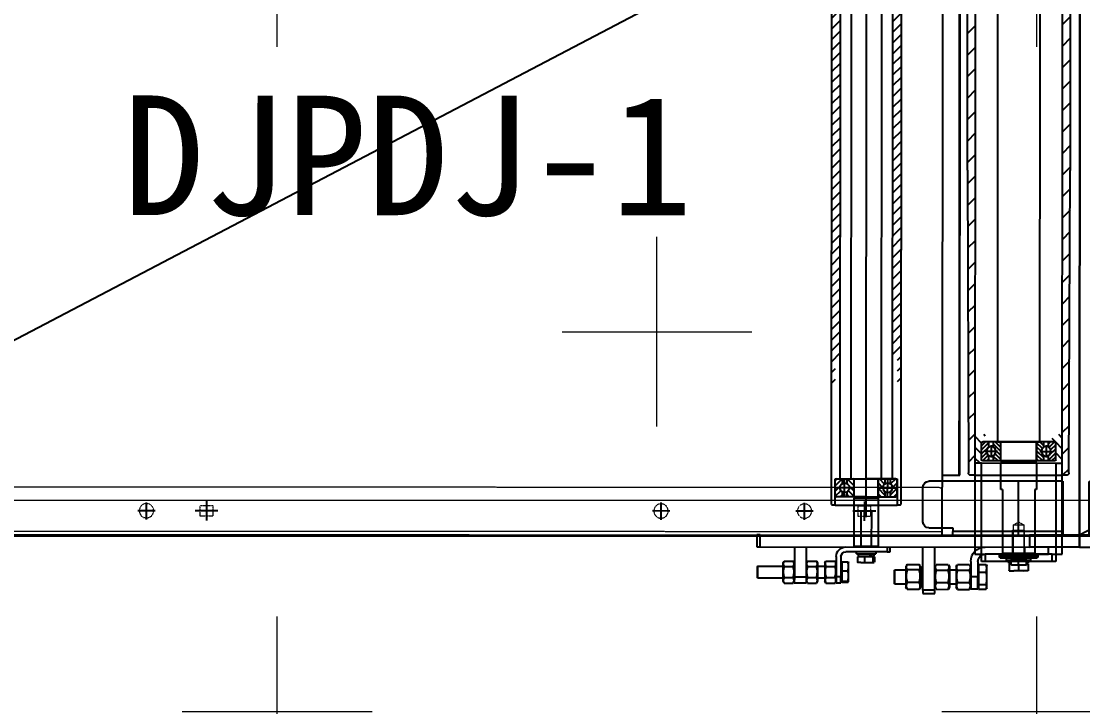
# Model space of a CAD drawing. Header units: millimetres. Extents: x 845401 to 948039, y 511594 to 550263.
# Drawn here: x 902134 to 903021, y 535869 to 536442 of the extents above; entities that cross this region are included whole.
import ezdxf

# ---------------------------------------------------------------- set-up
doc = ezdxf.new("R2010")
doc.units = ezdxf.units.MM
doc.linetypes.add('CENTER', pattern=[0])
doc.linetypes.add('DASHED', pattern=[0.75, 0.5, -0.25])
for name, color, linetype in [('00', 7, 'Continuous'), ('1', 30, 'Continuous'), ('1轮廓实线层', 7, 'Continuous'), ('3', 3, 'CENTER'), ('3中心线层', 1, 'CENTER'), ('4文字层', 3, 'Continuous'), ('4虚线层', 6, 'DASHED'), ('5剖面线层', 2, 'Continuous')]:
    doc.layers.add(name, color=color, linetype=linetype)
doc.layers.add('A-剖-0.10mm.......SECT-L01', color=255, linetype='Continuous', lineweight=18)
doc.layers.add('物流设备', color=7, linetype='Continuous', lineweight=5)
doc.styles.add('PC_TEXTSTYLE', font='isocp.shx', dxfattribs={"width": 0.8, "bigfont": 'hzfs.shx'})

# ---------------------------------------------------------------- blocks, each defined once
blk = doc.blocks.new('*U100537')
at = {"color": 1}
blk.add_lwpolyline([(0, -630), (7920.6, -630), (7920.6, 630), (0, 630)], close=True, dxfattribs=at)
at = {"color": 4}
blk.add_lwpolyline([(0, -600), (7920.6, -600), (7920.6, 600), (0, 600)], close=True, dxfattribs=at)
at = {"color": 2}
blk.add_lwpolyline([(0, -630), (7920.6, -630), (7920.6, -830), (0, -830)], close=True, dxfattribs=at)
for tag, p in [('设备编号', (485.24, 55.29)), ('设备高度', (489.75, -155.56))]:
    blk.add_attdef(tag, p, '', height=100)
at = {"flags": 1}
blk.add_attdef('设备类型', (14421.9, -37.08), '', height=100, dxfattribs=at)
blk = doc.blocks.new('6304')
at = {"layer": '5剖面线层'}
h = blk.add_hatch(dxfattribs=at)
h.set_pattern_fill('ANSI31', color=256, style=0)
h.set_pattern_definition([(45, (1622.4174, 1392.4765), (-2.24506, 2.24506), [])])
edge = h.paths.add_edge_path()
edge.add_line((1637.42, 1412.48), (1635.42, 1412.48))
edge.add_line((1635.42, 1412.48), (1633.38, 1412.48))
edge.add_arc((1629.92, 1410.48), 4, 30, 150)
edge.add_line((1626.45, 1412.48), (1622.42, 1412.48))
edge.add_line((1622.42, 1412.48), (1622.42, 1417.38))
edge.add_arc((1623.52, 1417.38), 1.1, 90, 180, ccw=False)
edge.add_line((1623.52, 1418.48), (1636.32, 1418.48))
edge.add_arc((1636.32, 1417.38), 1.1, 360, 90, ccw=False)
edge.add_line((1637.42, 1417.38), (1637.42, 1412.48))
h = blk.add_hatch(dxfattribs=at)
h.set_pattern_fill('ANSI31', color=256, angle=90, style=0)
h.set_pattern_definition([(135, (1622.4174, 1392.4765), (-2.24506, -2.24506), [])])
edge = h.paths.add_edge_path()
edge.add_line((1622.42, 1408.48), (1626.45, 1408.48))
edge.add_arc((1629.92, 1410.48), 4, 210, 330)
edge.add_line((1633.38, 1408.48), (1637.42, 1408.48))
edge.add_line((1637.42, 1408.48), (1637.42, 1403.58))
edge.add_arc((1636.32, 1403.58), 1.1, 270, 360, ccw=False)
edge.add_line((1636.32, 1402.48), (1623.52, 1402.48))
edge.add_arc((1623.52, 1403.58), 1.1, 180, 270, ccw=False)
edge.add_line((1622.42, 1403.58), (1622.42, 1408.48))
at = {"layer": '5剖面线层', "extrusion": (0, 1.22461e-16, -1)}
h = blk.add_hatch(dxfattribs=at)
h.set_pattern_fill('ANSI31', color=256, angle=180, style=0)
h.set_pattern_definition([(225, (-1622.4174, 1392.4765), (2.24506, -2.24506), [])])
edge = h.paths.add_edge_path()
edge.add_line((-1622.42, 1376.48), (-1626.45, 1376.48))
edge.add_arc((-1629.92, 1374.48), 4, 30, 150)
edge.add_line((-1633.38, 1376.48), (-1637.42, 1376.48))
edge.add_line((-1637.42, 1376.48), (-1637.42, 1381.38))
edge.add_arc((-1636.32, 1381.38), 1.1, 90, 180, ccw=False)
edge.add_line((-1636.32, 1382.48), (-1623.52, 1382.48))
edge.add_arc((-1623.52, 1381.38), 1.1, 360, 90, ccw=False)
edge.add_line((-1622.42, 1381.38), (-1622.42, 1376.48))
h = blk.add_hatch(dxfattribs=at)
h.set_pattern_fill('ANSI31', color=256, angle=270, style=0)
h.set_pattern_definition([(315, (-1622.4174, 1392.4765), (2.24506, 2.24506), [])])
edge = h.paths.add_edge_path()
edge.add_line((-1626.45, 1372.48), (-1622.42, 1372.48))
edge.add_line((-1622.42, 1372.48), (-1622.42, 1367.58))
edge.add_arc((-1623.52, 1367.58), 1.1, 270, 360, ccw=False)
edge.add_line((-1623.52, 1366.48), (-1636.32, 1366.48))
edge.add_arc((-1636.32, 1367.58), 1.1, 180, 270, ccw=False)
edge.add_line((-1637.42, 1367.58), (-1637.42, 1372.48))
edge.add_line((-1637.42, 1372.48), (-1635.42, 1372.48))
edge.add_line((-1635.42, 1372.48), (-1633.38, 1372.48))
edge.add_arc((-1629.92, 1374.48), 4, 210, 330)
at = {"layer": '1轮廓实线层'}
for p, q in [((1622.42, 1392.48), (1622.42, 1417.38)), ((1637.42, 1412.48), (1635.42, 1412.48)), ((1637.42, 1417.38), (1637.42, 1392.48)), ((1622.42, 1408.48), (1626.45, 1408.48)), ((1623.52, 1402.48), (1636.32, 1402.48)), ((1633.38, 1408.48), (1637.42, 1408.48))]:
    blk.add_line(p, q, dxfattribs=at)
at = {"layer": '1轮廓实线层', "extrusion": (0, 1.22461e-16, -1)}
for p, q in [((1622.42, 1392.48), (1622.42, 1367.58)), ((1637.42, 1367.58), (1637.42, 1392.48)), ((1622.42, 1376.48), (1626.45, 1376.48)), ((1623.52, 1382.48), (1636.32, 1382.48)), ((1633.38, 1376.48), (1637.42, 1376.48)), ((1637.42, 1372.48), (1635.42, 1372.48))]:
    blk.add_line(p, q, dxfattribs=at)
at = {"layer": '1轮廓实线层'}
for points in [[(1626.45, 1412.48), (1622.42, 1412.48), (1622.42, 1417.38)], [(1623.52, 1418.48), (1636.32, 1418.48)], [(1635.42, 1412.48), (1633.38, 1412.48)], [(1637.42, 1417.38), (1637.42, 1412.48)]]:
    blk.add_lwpolyline(points, dxfattribs=at)
at = {"layer": '1轮廓实线层', "extrusion": (0, 1.22461e-16, -1)}
for points in [[(-1626.45, 1372.48), (-1622.42, 1372.48), (-1622.42, 1367.58)], [(-1635.42, 1372.48), (-1633.38, 1372.48)], [(-1637.42, 1367.58), (-1637.42, 1372.48)], [(-1623.52, 1366.48), (-1636.32, 1366.48)]]:
    blk.add_lwpolyline(points, dxfattribs=at)
at = {"layer": '1轮廓实线层'}
blk.add_circle((1629.92, 1410.48), 4, dxfattribs=at)
at = {"layer": '1轮廓实线层', "extrusion": (0, 1.22461e-16, -1)}
blk.add_circle((-1629.92, 1374.48), 4, dxfattribs=at)
at = {"layer": '1轮廓实线层'}
for centre, start, end in [((1623.52, 1417.38), 90, 180), ((1636.32, 1417.38), 0, 90), ((1623.52, 1403.58), 180, 270), ((1636.32, 1403.58), 270, 0)]:
    blk.add_arc(centre, 1.1, start, end, dxfattribs=at)
at = {"layer": '1轮廓实线层', "extrusion": (0, 1.22461e-16, -1)}
for centre, start, end in [((-1623.52, 1381.38), 0, 90), ((-1636.32, 1381.38), 90, 180), ((-1623.52, 1367.58), 270, 0), ((-1636.32, 1367.58), 180, 270)]:
    blk.add_arc(centre, 1.1, start, end, dxfattribs=at)
at = {"layer": '3中心线层'}
for p, q in [((1629.92, 1403.48), (1629.92, 1417.48)), ((1622.92, 1410.48), (1636.92, 1410.48)), ((1620.42, 1392.48), (1639.42, 1392.48))]:
    blk.add_line(p, q, dxfattribs=at)
at = {"layer": '3中心线层', "extrusion": (0, 1.22461e-16, -1)}
for p, q in [((1629.92, 1381.48), (1629.92, 1367.48)), ((1622.92, 1374.48), (1636.92, 1374.48))]:
    blk.add_line(p, q, dxfattribs=at)
at = {"style": 'PC_TEXTSTYLE'}
blk.add_text('TH_SUPERPART', height=1e-29, dxfattribs=at).set_placement((1622.42, 1392.48))
blk = doc.blocks.new('*U585')
at = {"layer": '1', "linetype": 'Continuous'}
h = blk.add_hatch(dxfattribs=at)
h.set_pattern_fill('_USER', color=1, scale=2.4, angle=45, style=0, pattern_type=0)
h.set_pattern_definition([(45, (0, 0), (-1.69706, 1.69706), [])])
edge = h.paths.add_edge_path()
edge.add_line((15, 31), (1, 31))
edge.add_arc((1, 30), 1, 90, 180)
edge.add_line((0, 30), (0, 25))
edge.add_line((0, 25), (4.54, 25))
edge.add_arc((8, 23), 4, 30, 150, ccw=False)
edge.add_line((11.46, 25), (16, 25))
edge.add_line((16, 25), (16, 30))
edge.add_arc((15, 30), 1, 0, 90)
edge = h.paths.add_edge_path()
edge.add_line((11.46, -25), (16, -25))
edge.add_line((16, -25), (16, -30))
edge.add_arc((15, -30), 1, 270, 360, ccw=False)
edge.add_line((15, -31), (1, -31))
edge.add_arc((1, -30), 1, 180, 270, ccw=False)
edge.add_line((0, -30), (0, -25))
edge.add_line((0, -25), (4.54, -25))
edge.add_arc((8, -23), 4, 210, 330)
blk = doc.blocks.new('*U586')
at = {"layer": '1', "linetype": 'Continuous'}
h = blk.add_hatch(dxfattribs=at)
h.set_pattern_fill('_USER', color=1, scale=2.4, angle=135, style=0, pattern_type=0)
h.set_pattern_definition([(135, (0, 0), (-1.69706, -1.69706), [])])
edge = h.paths.add_edge_path()
edge.add_line((0, 21), (4.54, 21))
edge.add_arc((8, 23), 4, 210, 330)
edge.add_line((11.46, 21), (16, 21))
edge.add_line((16, 21), (16, 16))
edge.add_arc((15, 16), 1, 270, 360, ccw=False)
edge.add_line((15, 15), (1, 15))
edge.add_arc((1, 16), 1, 180, 270, ccw=False)
edge.add_line((0, 16), (0, 21))
edge = h.paths.add_edge_path()
edge.add_line((1, -15), (15, -15))
edge.add_arc((15, -16), 1, 360, 90, ccw=False)
edge.add_line((16, -16), (16, -21))
edge.add_line((16, -21), (11.46, -21))
edge.add_arc((8, -23), 4, 30, 150)
edge.add_line((4.54, -21), (0, -21))
edge.add_line((0, -21), (0, -16))
edge.add_arc((1, -16), 1, 90, 180, ccw=False)
blk = doc.blocks.new('6206')
at = {"layer": '00', "color": 7}
for p, q in [((472.07, 2379.76), (472.07, 2319.76)), ((473.07, 2380.76), (487.07, 2380.76)), ((488.07, 2379.76), (488.07, 2319.76)), ((472.07, 2374.76), (476.61, 2374.76)), ((472.07, 2370.76), (476.61, 2370.76)), ((483.54, 2374.76), (488.07, 2374.76)), ((483.54, 2370.76), (488.07, 2370.76)), ((473.07, 2364.76), (487.07, 2364.76)), ((473.07, 2334.76), (487.07, 2334.76)), ((472.07, 2328.76), (476.61, 2328.76)), ((483.54, 2328.76), (488.07, 2328.76)), ((472.07, 2324.76), (476.61, 2324.76)), ((473.07, 2318.76), (487.07, 2318.76)), ((483.54, 2324.76), (488.07, 2324.76))]:
    blk.add_line(p, q, dxfattribs=at)
at = {"layer": '00', "color": 7, "linetype": 'Continuous'}
blk.add_line((473.07, 2318.76), (473.07, 2318.76), dxfattribs=at)
at = {"layer": '00', "color": 7}
for centre in [(480.07, 2372.76), (480.07, 2326.76)]:
    blk.add_circle(centre, 4, dxfattribs=at)
for centre, start, end in [((473.07, 2379.76), 90, 180), ((487.07, 2379.76), 0, 90), ((473.07, 2365.76), 180, 270), ((487.07, 2365.76), 270, 0), ((473.07, 2333.76), 90, 180), ((487.07, 2333.76), 0, 90), ((473.07, 2319.76), 180, 270), ((487.07, 2319.76), 270, 0)]:
    blk.add_arc(centre, 1, start, end, dxfattribs=at)
at = {"layer": '3', "color": 3}
for p, q in [((485.27, 2372.76), (474.87, 2372.76)), ((480.07, 2367.56), (480.07, 2377.96)), ((485.27, 2326.76), (474.87, 2326.76)), ((480.07, 2331.96), (480.07, 2321.56))]:
    blk.add_line(p, q, dxfattribs=at)
at = {"color": 1, "linetype": 'Continuous'}
for name in ['*U585', '*U586']:
    blk.add_blockref(name, (472.07, 2349.76), dxfattribs=at)
blk = doc.blocks.new('*U579')
at = {"layer": '1', "linetype": 'Continuous'}
h = blk.add_hatch(dxfattribs=at)
h.set_pattern_fill('_USER', color=1, scale=4, angle=45, style=0, pattern_type=0)
h.set_pattern_definition([(45, (0, 0), (-2.828427, 2.828427), [])])
edge = h.paths.add_edge_path()
edge.add_line((603, 403), (583, 403))
edge.add_line((583, 403), (583, 396.22))
edge.add_arc((593, 372), 26.2, 97.99753, 112.43775, ccw=False)
edge.add_arc((593, 372), 26.2, 82.00247, 97.99753, ccw=False)
edge.add_arc((593, 372), 26.2, 67.56225, 82.00247, ccw=False)
edge.add_line((603, 396.22), (603, 403))
edge = h.paths.add_edge_path()
edge.add_line((603, 347.78), (603, 341))
edge.add_line((603, 341), (583, 341))
edge.add_line((583, 341), (583, 347.78))
edge.add_arc((593, 372), 26.2, 247.56225, 262.00247)
edge.add_arc((593, 372), 26.2, 262.00247, 277.99753)
edge.add_arc((593, 372), 26.2, 277.99753, 292.43775)
blk = doc.blocks.new('*U580')
at = {"layer": '1', "linetype": 'Continuous'}
h = blk.add_hatch(dxfattribs=at)
h.set_pattern_fill('_USER', color=1, scale=4, angle=135, style=0, pattern_type=0)
h.set_pattern_definition([(135, (0, 0), (-2.828427, -2.828427), [])])
edge = h.paths.add_edge_path()
edge.add_line((598.55, 392.6), (603, 392.6))
edge.add_line((603, 392.6), (603, 387))
edge.add_line((603, 387), (583, 387))
edge.add_line((583, 387), (583, 392.6))
edge.add_line((583, 392.6), (587.45, 392.6))
edge.add_arc((589.8, 394.78), 3.2, 222.85105, 317.14895)
edge.add_line((592.15, 392.6), (593.85, 392.6))
edge.add_arc((596.2, 394.78), 3.2, 222.85105, 317.14895)
edge = h.paths.add_edge_path()
edge.add_line((583, 357), (603, 357))
edge.add_line((603, 357), (603, 351.4))
edge.add_line((603, 351.4), (598.55, 351.4))
edge.add_arc((596.2, 349.22), 3.2, 42.85105, 137.14895)
edge.add_line((593.85, 351.4), (592.15, 351.4))
edge.add_arc((589.8, 349.22), 3.2, 42.85105, 137.14895)
edge.add_line((587.45, 351.4), (583, 351.4))
edge.add_line((583, 351.4), (583, 357))
blk = doc.blocks.new('*U578', base_point=(-31, -88.5))
at = {"layer": '00', "color": 7}
for p, q in [((603, 403), (583, 403)), ((583, 403), (583, 387)), ((603, 403), (603, 387)), ((583, 392.6), (587.45, 392.6)), ((592.15, 392.6), (593.85, 392.6)), ((598.55, 392.6), (603, 392.6)), ((583, 387), (603, 387)), ((583, 357), (603, 357)), ((583, 341), (583, 357)), ((603, 341), (603, 357)), ((583, 351.4), (587.45, 351.4)), ((592.15, 351.4), (593.85, 351.4)), ((598.55, 351.4), (603, 351.4)), ((603, 341), (583, 341))]:
    blk.add_line(p, q, dxfattribs=at)
for centre in [(589.8, 394.78), (596.2, 394.78), (589.8, 349.22), (596.2, 349.22)]:
    blk.add_circle(centre, 3.2, dxfattribs=at)
for start, end in [(67.56225, 112.43775), (247.56225, 292.43775)]:
    blk.add_arc((593, 372), 26.2, start, end, dxfattribs=at)
at = {"color": 1, "linetype": 'Continuous'}
for name in ['*U579', '*U580']:
    blk.add_blockref(name, (0, 0), dxfattribs=at)
blk = doc.blocks.new('2206')
for p, q in [((2751.29, 2782.59), (2721.29, 2782.59)), ((2751.29, 2762.59), (2721.29, 2762.59))]:
    blk.add_line(p, q)
at = {"layer": '00', "rotation": 270}
blk.add_blockref('*U578', (2275.79, 3396.59), dxfattribs=at)
blk = doc.blocks.new('JTB1')
at = {"layer": '5剖面线层'}
h = blk.add_hatch(dxfattribs=at)
h.set_pattern_fill('ANSI31', color=256, scale=2, angle=-90, style=0)
h.set_pattern_definition([(315, (2290.41, 4481.01), (4.490128, 4.490128), [])])
h.paths.add_polyline_path([(3015.08, 692.58), (3015.08, 704.58), (3014.58, 705.08), (2970.58, 705.08), (2970.08, 704.58), (2970.08, 701.08), (2960.08, 701.08), (2945.08, 701.08, 0.414214), (2942.08, 698.08), (2942.08, 696.08), (2947.88, 696.08), (2947.88, 697.58), (2950.08, 697.58), (2950.08, 696.08), (2970.08, 696.08), (2970.08, 692.58)])
h.paths.add_polyline_path([(3014.58, 625.08), (3015.08, 625.58), (3015.08, 637.58), (2970.08, 637.58), (2970.08, 634.08), (2950.08, 634.08), (2950.08, 632.58), (2947.88, 632.58), (2947.88, 634.08), (2942.08, 634.08), (2942.08, 632.08, 0.414214), (2945.08, 629.08), (2960.08, 629.08), (2970.08, 629.08), (2970.08, 625.58), (2970.58, 625.08)])
at = {"color": 7, "linetype": 'Continuous', "lineweight": 25}
for p, q in [((2960.08, 887.08), (2970.08, 887.08)), ((2960.08, 884.08), (2960.08, 887.08)), ((2970.08, 884.08), (2960.08, 884.08)), ((2960.08, 884.08), (2960.08, 701.08)), ((2970.08, 887.08), (2970.08, 884.08)), ((2970.08, 884.08), (2970.08, 701.08)), ((2930.08, 845.83), (2930.08, 855.33)), ((2930.08, 855.33), (2935.08, 855.33)), ((2935.08, 855.33), (2935.08, 845.83)), ((2960.08, 855.33), (2935.08, 855.33)), ((2935.08, 845.83), (2930.08, 845.83)), ((2960.08, 845.83), (2935.08, 845.83)), ((2970.58, 705.08), (2970.08, 704.58)), ((3014.58, 705.08), (2970.58, 705.08)), ((3015.08, 704.58), (3014.58, 705.08)), ((3015.08, 704.58), (3015.08, 625.58)), ((2942.08, 632.08), (2942.08, 698.08)), ((2942.08, 696.08), (2947.88, 696.08)), ((2960.08, 701.08), (2945.08, 701.08)), ((2947.88, 697.58), (2947.88, 632.58)), ((2950.08, 697.58), (2947.88, 697.58)), ((2950.08, 697.58), (2950.08, 632.58)), ((2960.08, 701.08), (2970.08, 701.08)), ((2970.08, 696.08), (2970.08, 634.08)), ((2970.08, 692.58), (3015.08, 692.58)), ((2947.88, 634.08), (2942.08, 634.08)), ((2950.08, 632.58), (2947.88, 632.58)), ((3015.08, 637.58), (2970.08, 637.58)), ((2945.08, 629.08), (2960.08, 629.08)), ((2960.08, 617.08), (2960.08, 629.08)), ((2960.08, 629.08), (2970.08, 629.08)), ((2970.08, 629.08), (2970.08, 617.08)), ((2970.08, 625.58), (2970.58, 625.08)), ((2970.58, 625.08), (3014.58, 625.08)), ((3014.58, 625.08), (3015.08, 625.58)), ((2960.08, 617.08), (2970.08, 617.08))]:
    blk.add_line(p, q, dxfattribs=at)
for centre, start, end in [((2945.08, 698.08), 90, 180), ((2945.08, 632.08), 180, 270)]:
    blk.add_arc(centre, 3, start, end, dxfattribs=at)
at = {"layer": '4虚线层'}
for p, q in [((2960.08, 855.58), (2970.08, 855.58)), ((2967.08, 855.33), (2960.08, 855.33)), ((2965.58, 855.33), (2965.58, 845.83)), ((2967.08, 855.33), (2967.08, 845.83)), ((2967.08, 845.83), (2960.08, 845.83)), ((2960.08, 845.58), (2970.08, 845.58))]:
    blk.add_line(p, q, dxfattribs=at)
at = {"layer": '4虚线层', "lineweight": 25}
for p, q in [((2950.08, 696.08), (2970.08, 696.08)), ((2970.08, 634.08), (2950.08, 634.08))]:
    blk.add_line(p, q, dxfattribs=at)
at = {"rotation": 270}
blk.add_blockref('2206', (187.49, 3401.36), dxfattribs=at)
blk = doc.blocks.new('*U100479')
at = {"layer": '5剖面线层'}
h = blk.add_hatch(dxfattribs=at)
h.set_pattern_fill('ANSI31', color=256, scale=4, angle=90, style=0)
h.set_pattern_definition([(135, (-2183.764, 221.511), (-8.98026, -8.98026), [])])
edge = h.paths.add_edge_path()
edge.add_line((-2961.14, 452.02), (-2957.64, 452.02))
edge.add_line((-2957.64, 452.02), (-2957.64, 386.02))
edge.add_line((-2957.64, 386.02), (-2957.64, 1678.02))
edge.add_line((-2957.64, 1678.02), (-2957.64, 1612.02))
edge.add_line((-2957.64, 1612.02), (-2961.14, 1612.02))
edge.add_arc((-2961.14, 1610.02), 2, 90, 179.88766)
edge.add_line((-2963.14, 1610.02), (-2964.14, 1357.02))
edge.add_line((-2964.14, 1357.02), (-2964.14, 707.02))
edge.add_line((-2964.14, 707.02), (-2963.14, 454.02))
edge.add_arc((-2961.14, 454.02), 2, 180.11234, 270)
edge = h.paths.add_edge_path()
edge.add_arc((-2881.13, 1610.02), 2, 0.11234, 90)
edge.add_line((-2881.13, 1612.02), (-2884.64, 1612.02))
edge.add_line((-2884.64, 1612.02), (-2884.64, 1678.02))
edge.add_line((-2884.64, 1678.02), (-2884.64, 386.02))
edge.add_line((-2884.64, 386.02), (-2884.64, 452.02))
edge.add_line((-2884.64, 452.02), (-2881.13, 452.02))
edge.add_arc((-2881.13, 454.02), 2, 270, 359.88766)
edge.add_line((-2879.13, 454.02), (-2878.14, 707.02))
edge.add_line((-2878.14, 707.02), (-2878.14, 1357.02))
edge.add_line((-2878.14, 1357.02), (-2879.13, 1610.02))
edge = h.paths.add_edge_path(flags=17)
edge.add_arc((-2881.13, 1610.02), 2, 0.11234, 90)
edge = h.paths.add_edge_path(flags=17)
edge.add_arc((-2881.13, 454.02), 2, 270, 359.88766)
edge = h.paths.add_edge_path(flags=17)
edge.add_line((-2884.64, 452.02), (-2881.13, 452.02))
edge = h.paths.add_edge_path(flags=16)
edge.add_line((-2884.64, 452.02), (-2884.64, 386.02))
edge = h.paths.add_edge_path(flags=17)
edge.add_line((-2884.64, 1678.02), (-2884.64, 386.02))
edge = h.paths.add_edge_path(flags=17)
edge.add_line((-2884.64, 1612.02), (-2884.64, 1678.02))
edge = h.paths.add_edge_path(flags=17)
edge.add_line((-2881.13, 1612.02), (-2884.64, 1612.02))
edge = h.paths.add_edge_path(flags=17)
edge.add_line((-2878.14, 707.02), (-2879.13, 454.02))
edge = h.paths.add_edge_path(flags=17)
edge.add_line((-2878.14, 707.02), (-2878.14, 1357.02))
edge = h.paths.add_edge_path(flags=17)
edge.add_line((-2879.13, 1610.02), (-2878.14, 1357.02))
edge = h.paths.add_edge_path()
edge.add_line((-2879.13, 1610.02), (-2878.14, 1357.02))
edge.add_line((-2957.64, 1602.02), (-2957.64, 1678.02))
h = blk.add_hatch(dxfattribs=at)
h.set_pattern_fill('ANSI31', color=256, scale=2, angle=90, style=0)
h.set_pattern_definition([(135, (-1065.0766, 172.1176), (-4.490128, -4.490128), [])])
h.paths.add_polyline_path([(-2822.64, 1032.02), (-2822.64, 527.52), (-2822.14, 527.02), (-2819.64, 527.02), (-2819.64, 534.02), (-2819.64, 549.02), (-2817.64, 549.02), (-2815.64, 549.02), (-2815.64, 1032.02)])
h.paths.add_polyline_path([(-2819.64, 1515.02), (-2819.64, 1530.02), (-2819.64, 1537.02), (-2822.14, 1537.02), (-2822.64, 1536.52), (-2822.64, 1032.02), (-2815.64, 1032.02), (-2815.64, 1515.02), (-2817.64, 1515.02)])
h.paths.add_polyline_path([(-2771.64, 1032.02), (-2771.64, 549.02), (-2769.64, 549.02), (-2767.64, 549.02), (-2767.64, 534.02), (-2767.64, 527.02), (-2765.14, 527.02), (-2764.64, 527.52), (-2764.64, 1032.02)])
h.paths.add_polyline_path([(-2771.64, 1515.02), (-2771.64, 1032.02), (-2764.64, 1032.02), (-2764.64, 1536.52), (-2765.14, 1537.02), (-2767.64, 1537.02), (-2767.64, 1530.02), (-2767.64, 1515.02), (-2769.64, 1515.02)])
h = blk.add_hatch(dxfattribs=at)
h.set_pattern_fill('ANSI31', color=256, scale=2, angle=180, style=0)
h.set_pattern_definition([(225, (-2183.764, 121.5113), (4.49013, -4.49013), [])])
h.paths.add_polyline_path([(-2893.14, 486.02), (-2893.14, 480.02), (-2890.14, 480.02), (-2890.14, 462.02), (-2884.64, 462.02), (-2884.64, 486.02)])
h.paths.add_polyline_path([(-2952.14, 480.02), (-2949.14, 480.02), (-2949.14, 486.02), (-2957.64, 486.02), (-2957.64, 462.02), (-2952.14, 462.02)])
for p, q in [((-2972.14, 1662.02), (-2972.14, 402.02)), ((-1771.94, 402.02), (-1771.94, 1662.02))]:
    blk.add_line(p, q)
at = {"color": 7, "linetype": 'Continuous', "lineweight": 25}
for p, q in [((-2822.64, 1636.52), (-2822.64, 427.52)), ((-2764.64, 427.52), (-2764.64, 1636.52)), ((-2857.14, 1622.02), (-2857.14, 442.02)), ((-2872.02, 452.02), (-2872.02, 1612.02)), ((-2815.64, 449.02), (-2815.64, 1615.02)), ((-2806.14, 1615.02), (-2806.14, 449.02)), ((-2781.14, 449.02), (-2781.14, 1615.02)), ((-2771.64, 1615.02), (-2771.64, 449.02)), ((-2938.64, 1584.02), (-2938.64, 480.02)), ((-2903.64, 480.02), (-2903.64, 1584.02)), ((-2903.64, 480.02), (-2938.64, 480.02)), ((-2936.14, 480.02), (-2936.14, 464.02)), ((-2906.14, 464.02), (-2906.14, 480.02)), ((-2921.14, 464.02), (-2936.14, 464.02)), ((-2936.14, 462.72), (-2936.14, 440.02)), ((-2921.14, 462.72), (-2936.14, 462.72)), ((-2935.44, 464.02), (-2935.44, 462.72)), ((-2906.14, 464.02), (-2921.14, 464.02)), ((-2906.14, 462.72), (-2921.14, 462.72)), ((-2906.84, 462.72), (-2906.84, 464.02)), ((-2906.14, 440.02), (-2906.14, 462.72)), ((-2857.91, 452.02), (-2872.02, 452.02)), ((-2857.14, 452.02), (-2857.91, 452.02)), ((-2819.64, 449.02), (-2819.64, 434.02)), ((-2817.64, 449.02), (-2819.64, 449.02)), ((-2769.64, 449.02), (-2817.64, 449.02)), ((-2781.14, 449.02), (-2806.14, 449.02)), ((-2803.64, 449.02), (-2803.64, 434.02)), ((-2783.64, 434.02), (-2783.64, 449.02)), ((-2767.64, 449.02), (-2769.64, 449.02)), ((-2767.64, 434.02), (-2767.64, 449.02)), ((-2936.14, 440.02), (-2934.64, 440.02)), ((-2934.64, 440.02), (-2934.64, 386.52)), ((-2907.64, 440.02), (-2906.14, 440.02)), ((-2907.64, 440.02), (-2907.64, 386.52)), ((-2857.14, 408.02), (-2857.14, 442.02)), ((-2822.14, 427.02), (-2822.64, 427.52)), ((-2822.14, 427.02), (-2819.64, 427.02)), ((-2819.64, 434.02), (-2819.64, 427.02)), ((-2767.64, 427.02), (-2819.64, 427.02)), ((-2783.64, 434.02), (-2803.64, 434.02)), ((-2803.64, 432.92), (-2803.64, 392.52)), ((-2783.64, 432.92), (-2803.64, 432.92)), ((-2803.14, 434.02), (-2803.14, 432.92)), ((-2784.14, 432.92), (-2784.14, 434.02)), ((-2783.64, 392.52), (-2783.64, 432.92)), ((-2767.64, 427.02), (-2767.64, 434.02)), ((-2767.64, 427.02), (-2765.14, 427.02)), ((-2764.64, 427.52), (-2765.14, 427.02)), ((-2798, 422.02), (-2798, 392.52)), ((-2798, 422.02), (-2789.28, 422.02)), ((-2789.28, 422.02), (-2789.28, 392.52)), ((-2857.14, 402.02), (-2857.14, 408.02)), ((-1886.94, 402.02), (-2857.14, 402.02)), ((-2803.64, 392.52), (-2803.14, 392.02)), ((-2803.64, 392.52), (-2798, 392.52)), ((-2797.88, 392.02), (-2803.14, 392.02)), ((-2798, 392.52), (-2789.28, 392.52)), ((-2789.4, 392.02), (-2797.88, 392.02)), ((-2784.14, 392.02), (-2789.4, 392.02)), ((-2789.28, 392.52), (-2783.64, 392.52)), ((-2784.14, 392.02), (-2783.64, 392.52)), ((-2934.64, 386.52), (-2907.64, 386.52)), ((-2934.64, 386.52), (-2934.14, 386.02)), ((-2908.14, 386.02), (-2934.14, 386.02)), ((-2907.64, 386.52), (-2908.14, 386.02))]:
    blk.add_line(p, q, dxfattribs=at)
for points in [[(-2798, 392.52), (-2797.96, 392.35), (-2797.92, 392.18), (-2797.88, 392.02)], [(-2789.28, 392.52), (-2789.32, 392.35), (-2789.36, 392.18), (-2789.4, 392.02)]]:
    blk.add_open_spline(points, degree=3, dxfattribs=at)
at = {"layer": '1轮廓实线层'}
for p, q in [((-2957.64, 386.02), (-2957.64, 1678.02)), ((-2884.64, 1678.02), (-2884.64, 386.02)), ((-2964.14, 1357.02), (-2964.14, 707.02)), ((-2878.14, 707.02), (-2878.14, 1357.02)), ((-2963.14, 454.02), (-2964.14, 707.02)), ((-2878.14, 707.02), (-2879.13, 454.02)), ((-2957.64, 386.02), (-2957.64, 462.02)), ((-2957.64, 462.02), (-2952.14, 462.02)), ((-2952.14, 462.02), (-2952.14, 380.02)), ((-2952.14, 462.02), (-2890.14, 462.02)), ((-2890.14, 380.02), (-2890.14, 462.02)), ((-2890.14, 462.02), (-2884.64, 462.02)), ((-2884.64, 462.02), (-2884.64, 386.02)), ((-2961.14, 452.02), (-2957.64, 452.02)), ((-2958.14, 447.02), (-2958.14, 405.02)), ((-2958.14, 447.02), (-2921.14, 447.02)), ((-2957.64, 386.02), (-2957.64, 452.02)), ((-2884.64, 452.02), (-2957.64, 452.02)), ((-2921.14, 405.02), (-2921.14, 447.02)), ((-2921.14, 447.02), (-2846.14, 447.02)), ((-2884.64, 452.02), (-2881.13, 452.02)), ((-2884.64, 452.02), (-2884.64, 386.02)), ((-2841.14, 413.02), (-2841.14, 442.02)), ((-2972.14, 402.02), (-2972.14, 392.02)), ((-2972.14, 402.02), (-2930.14, 402.02)), ((-2958.14, 405.02), (-2958.14, 402.02)), ((-2958.14, 405.02), (-2921.14, 405.02)), ((-2930.14, 402.02), (-2930.14, 392.02)), ((-2705.14, 402.02), (-2930.14, 402.02)), ((-2921.14, 405.02), (-2866.14, 405.02)), ((-2921.14, 402.02), (-2921.14, 405.02)), ((-2866.14, 408.02), (-2866.14, 405.02)), ((-2846.14, 408.02), (-2866.14, 408.02)), ((-2866.14, 402.02), (-2866.14, 405.02)), ((-2705.14, 392.02), (-2705.14, 402.02)), ((-2705.14, 402.02), (-2702.14, 402.02)), ((-2702.14, 402.02), (-2702.14, 392.02)), ((-2972.14, 392.02), (-2930.14, 392.02)), ((-2946.14, 386.02), (-2946.14, 392.02)), ((-2705.14, 392.02), (-2930.14, 392.02)), ((-2926.14, 392.02), (-2926.14, 386.02)), ((-2851.14, 356.02), (-2851.14, 392.02)), ((-2841.14, 356.02), (-2841.14, 392.02)), ((-2813.64, 388.02), (-2813.64, 392.02)), ((-2811.14, 392.02), (-2811.14, 388.02)), ((-2743.64, 392.02), (-2743.64, 367.02)), ((-2733.64, 392.02), (-2733.64, 367.02)), ((-2702.14, 392.02), (-2705.14, 392.02)), ((-2949.14, 386.02), (-2957.64, 386.02)), ((-2949.14, 380.02), (-2949.14, 386.02)), ((-2949.14, 386.02), (-2893.14, 386.02)), ((-2926.14, 386.02), (-2946.14, 386.02)), ((-2936.64, 386.02), (-2937.14, 385.52)), ((-2937.14, 385.52), (-2937.14, 383.52)), ((-2929.14, 385.52), (-2937.14, 385.52)), ((-2937.14, 383.52), (-2936.64, 383.02)), ((-2937.14, 383.52), (-2927.58, 383.52)), ((-2927.58, 383.02), (-2936.64, 383.02)), ((-2931.14, 383.02), (-2931.14, 381.02)), ((-2929.14, 386.02), (-2929.14, 384.42)), ((-2917.3, 384.42), (-2929.14, 384.42)), ((-2927.76, 381.72), (-2927.76, 377.39)), ((-2927.76, 381.72), (-2927.51, 381.72)), ((-2927.58, 384.42), (-2927.58, 382.32)), ((-2927.58, 382.32), (-2917.59, 382.32)), ((-2927.51, 381.72), (-2927.51, 377.39)), ((-2927.51, 381.72), (-2920.89, 381.72)), ((-2926.87, 382.32), (-2927.47, 381.72)), ((-2926.14, 386.02), (-2893.14, 386.02)), ((-2920.89, 381.72), (-2920.89, 377.39)), ((-2920.89, 381.72), (-2914.52, 381.72)), ((-2917.04, 382.32), (-2917.59, 382.32)), ((-2913.14, 384.42), (-2917.3, 384.42)), ((-2916.64, 382.32), (-2917.04, 382.32)), ((-2916.64, 382.32), (-2914.7, 382.32)), ((-2914.8, 381.72), (-2915.4, 382.32)), ((-2914.7, 382.32), (-2914.7, 384.42)), ((-2914.7, 383.52), (-2905.14, 383.52)), ((-2905.64, 383.02), (-2914.7, 383.02)), ((-2914.52, 381.72), (-2914.52, 377.39)), ((-2913.14, 384.42), (-2913.14, 386.02)), ((-2905.14, 385.52), (-2913.14, 385.52)), ((-2911.14, 381.02), (-2911.14, 383.02)), ((-2905.14, 385.52), (-2905.64, 386.02)), ((-2905.64, 383.02), (-2905.14, 383.52)), ((-2905.14, 383.52), (-2905.14, 385.52)), ((-2893.14, 386.02), (-2893.14, 380.02)), ((-2884.64, 386.02), (-2893.14, 386.02)), ((-2811.14, 388.02), (-2813.64, 388.02)), ((-2811.14, 388.02), (-2776.64, 388.02)), ((-2801.64, 388.02), (-2801.64, 386.42)), ((-2785.64, 386.42), (-2801.64, 386.42)), ((-2800.74, 383.72), (-2800.74, 379.39)), ((-2800.74, 383.72), (-2799.3, 383.72)), ((-2800.08, 386.42), (-2800.08, 384.32)), ((-2797.54, 384.32), (-2800.08, 384.32)), ((-2799.37, 384.32), (-2799.97, 383.72)), ((-2799.3, 383.72), (-2799.3, 379.39)), ((-2799.3, 383.72), (-2792.2, 383.72)), ((-2797.54, 384.32), (-2797.12, 384.32)), ((-2796.51, 384.32), (-2797.12, 384.32)), ((-2787.2, 384.32), (-2796.51, 384.32)), ((-2792.2, 383.72), (-2792.2, 379.39)), ((-2792.2, 383.72), (-2786.54, 383.72)), ((-2787.3, 383.72), (-2787.9, 384.32)), ((-2787.2, 384.32), (-2787.2, 386.42)), ((-2786.54, 383.72), (-2786.54, 379.39)), ((-2785.64, 386.42), (-2785.64, 388.02)), ((-2772.64, 384.02), (-2772.64, 367.02)), ((-2768.64, 384.02), (-2768.64, 367.02)), ((-2952.14, 380.02), (-2949.14, 380.02)), ((-2949.14, 380.02), (-2893.14, 380.02)), ((-2927.76, 381.02), (-2931.14, 381.02)), ((-2929.19, 381.02), (-2929.19, 378.42)), ((-2927.76, 378.42), (-2929.19, 378.42)), ((-2929.14, 377.82), (-2929.14, 372.47)), ((-2929.14, 377.82), (-2927.76, 377.82)), ((-2928.37, 378.42), (-2928.97, 377.82)), ((-2927.63, 377.02), (-2927.64, 377.04)), ((-2927.51, 377.39), (-2927.63, 377.02)), ((-2924.2, 377.02), (-2927.63, 377.02)), ((-2924.2, 377.02), (-2927.51, 377.39)), ((-2920.89, 377.39), (-2924.2, 377.02)), ((-2917.71, 377.02), (-2924.2, 377.02)), ((-2921.14, 377.02), (-2921.14, 372.47)), ((-2911.14, 381.02), (-2914.52, 381.02)), ((-2913.09, 378.42), (-2914.52, 378.42)), ((-2914.52, 377.82), (-2913.14, 377.82)), ((-2913.3, 377.82), (-2913.9, 378.42)), ((-2913.14, 377.82), (-2913.14, 372.47)), ((-2913.09, 378.42), (-2913.09, 381.02)), ((-2894.64, 374.19), (-2894.13, 377.33)), ((-2894.35, 376.81), (-2894.64, 376.02)), ((-2894.64, 374.19), (-2894.64, 376.02)), ((-2894.13, 371.04), (-2894.64, 374.19)), ((-2894.64, 365.89), (-2894.64, 374.19)), ((-2894.13, 377.33), (-2894.27, 376.78)), ((-2887.74, 377.33), (-2894.13, 377.33)), ((-2893.14, 380.02), (-2890.14, 380.02)), ((-2887.74, 377.33), (-2887.74, 371.04)), ((-2887.14, 375.26), (-2887.74, 375.86)), ((-2887.14, 380.02), (-2887.14, 367.02)), ((-2881.14, 380.02), (-2881.14, 367.02)), ((-2880.28, 377.14), (-2881.14, 375.65)), ((-2869.96, 377.4), (-2880.12, 377.4)), ((-2868.94, 375.65), (-2869.8, 377.14)), ((-2868.94, 375.65), (-2868.94, 363.08)), ((-2863.34, 373.02), (-2868.94, 373.02)), ((-2862.48, 377.14), (-2863.34, 375.65)), ((-2863.34, 375.65), (-2863.34, 363.08)), ((-2852.16, 377.4), (-2862.32, 377.4)), ((-2851.14, 375.65), (-2852, 377.14)), ((-2839.14, 373.02), (-2841.14, 373.02)), ((-2838.41, 376.9), (-2839.14, 375.65)), ((-2839.14, 375.65), (-2839.14, 363.47)), ((-2827.96, 377.36), (-2838.12, 377.36)), ((-2827.96, 373.08), (-2838.12, 373.08)), ((-2826.94, 375.65), (-2827.66, 376.9)), ((-2826.94, 375.65), (-2826.94, 363.47)), ((-2817.74, 373.02), (-2826.94, 373.02)), ((-2817.14, 372.42), (-2817.74, 373.02)), ((-2817.74, 361.02), (-2817.74, 373.02)), ((-2800.56, 379.23), (-2800.74, 379.39)), ((-2800.02, 379.02), (-2800.26, 379.12)), ((-2800.26, 379.06), (-2800.14, 379.02)), ((-2800.02, 379.02), (-2800.14, 379.02)), ((-2795.75, 379.02), (-2800.02, 379.02)), ((-2795.75, 379.02), (-2799.3, 379.39)), ((-2792.2, 379.39), (-2795.75, 379.02)), ((-2789.37, 379.02), (-2795.75, 379.02)), ((-2789.37, 379.02), (-2792.2, 379.39)), ((-2786.54, 379.39), (-2789.37, 379.02)), ((-2789.37, 379.02), (-2787.15, 379.02)), ((-2787.14, 379.02), (-2787.01, 379.06)), ((-2779.04, 375.74), (-2778.59, 379.47)), ((-2778.59, 379.47), (-2779.04, 378.97)), ((-2779.04, 375.74), (-2779.04, 379.02)), ((-2778.59, 372.01), (-2779.04, 375.74)), ((-2779.04, 367.79), (-2779.04, 375.74)), ((-2773.24, 379.47), (-2778.59, 379.47)), ((-2773.24, 379.47), (-2773.24, 372.01)), ((-2772.64, 378.26), (-2773.24, 378.86)), ((-2767.71, 380.26), (-2768.64, 378.65)), ((-2760.07, 380.26), (-2767.71, 380.26)), ((-2760.07, 375.64), (-2767.71, 375.64)), ((-2759.14, 378.65), (-2760.07, 380.26)), ((-2759.14, 378.65), (-2759.14, 363.4)), ((-2753.14, 376.02), (-2759.14, 376.02)), ((-2752.21, 380.26), (-2753.14, 378.65)), ((-2753.14, 378.65), (-2753.14, 363.4)), ((-2744.57, 380.26), (-2752.21, 380.26)), ((-2744.57, 375.64), (-2752.21, 375.64)), ((-2743.64, 378.65), (-2744.57, 380.26)), ((-2732.71, 380.26), (-2733.64, 378.65)), ((-2725.07, 380.26), (-2732.71, 380.26)), ((-2725.07, 375.64), (-2732.71, 375.64)), ((-2724.14, 378.65), (-2725.07, 380.26)), ((-2724.14, 378.65), (-2724.14, 363.4)), ((-2703.14, 376.02), (-2724.14, 376.02)), ((-2702.64, 375.52), (-2703.14, 376.02)), ((-2703.14, 369), (-2703.14, 376.02)), ((-2702.64, 375.52), (-2702.64, 369.2)), ((-2925.14, 372.02), (-2929.14, 372.47)), ((-2929.14, 372.02), (-2925.14, 372.02)), ((-2921.14, 372.47), (-2925.14, 372.02)), ((-2925.14, 372.02), (-2917.14, 372.02)), ((-2917.14, 372.02), (-2921.14, 372.47)), ((-2913.14, 372.47), (-2917.14, 372.02)), ((-2913.14, 372.02), (-2917.14, 372.02)), ((-2894.64, 358.72), (-2894.64, 365.89)), ((-2887.74, 371.04), (-2894.13, 371.04)), ((-2887.74, 371.04), (-2887.74, 360.73)), ((-2887.14, 357.02), (-2887.14, 367.02)), ((-2887.14, 367.02), (-2881.14, 367.02)), ((-2881.14, 367.02), (-2881.14, 357.02)), ((-2869.96, 372.65), (-2880.12, 372.65)), ((-2852.16, 372.65), (-2862.32, 372.65)), ((-2817.14, 372.42), (-2817.14, 361.62)), ((-2779.04, 363.07), (-2779.04, 367.79)), ((-2773.24, 372.01), (-2778.59, 372.01)), ((-2773.24, 372.01), (-2773.24, 363.56)), ((-2772.64, 367.02), (-2768.64, 367.02)), ((-2772.64, 362.02), (-2772.64, 367.02)), ((-2768.64, 367.02), (-2768.64, 362.02)), ((-2760.07, 366.4), (-2767.71, 366.4)), ((-2759.14, 366.02), (-2753.14, 366.02)), ((-2744.57, 366.4), (-2752.21, 366.4)), ((-2733.64, 367.02), (-2743.64, 367.02)), ((-2743.64, 367.02), (-2743.64, 362.02)), ((-2733.64, 367.02), (-2733.64, 362.02)), ((-2725.07, 366.4), (-2732.71, 366.4)), ((-2724.14, 366.02), (-2703.14, 366.02)), ((-2703.14, 366.02), (-2703.14, 369)), ((-2703.14, 366.02), (-2702.64, 366.52)), ((-2702.64, 369.2), (-2702.64, 366.52)), ((-2894.64, 358.72), (-2894.13, 360.73)), ((-2894.13, 356.71), (-2894.64, 358.72)), ((-2894.64, 358.02), (-2894.64, 358.72)), ((-2894.64, 358.02), (-2894.35, 357.23)), ((-2887.74, 360.73), (-2894.13, 360.73)), ((-2887.74, 356.71), (-2894.13, 356.71)), ((-2887.74, 360.73), (-2887.74, 356.71)), ((-2887.74, 358.19), (-2887.14, 358.79)), ((-2881.14, 357.02), (-2887.14, 357.02)), ((-2881.14, 358.4), (-2880.28, 356.9)), ((-2880.28, 356.92), (-2880.12, 356.64)), ((-2869.96, 362.27), (-2880.12, 362.27)), ((-2869.96, 356.64), (-2880.12, 356.64)), ((-2869.96, 356.64), (-2869.8, 356.92)), ((-2869.8, 356.9), (-2868.94, 358.4)), ((-2868.94, 363.08), (-2868.94, 358.4)), ((-2868.94, 361.02), (-2863.34, 361.02)), ((-2863.34, 363.08), (-2863.34, 358.4)), ((-2863.34, 358.4), (-2862.48, 356.9)), ((-2862.48, 356.92), (-2862.32, 356.64)), ((-2852.16, 362.27), (-2862.32, 362.27)), ((-2852.16, 356.64), (-2862.32, 356.64)), ((-2852.16, 356.64), (-2852, 356.92)), ((-2852, 356.9), (-2851.14, 358.4)), ((-2851.14, 356.02), (-2841.14, 356.02)), ((-2851.14, 353.02), (-2851.14, 356.02)), ((-2841.14, 361.02), (-2839.14, 361.02)), ((-2841.14, 356.02), (-2841.14, 353.02)), ((-2839.14, 363.47), (-2839.14, 358.4)), ((-2839.14, 358.4), (-2838.41, 357.14)), ((-2838.42, 357.16), (-2838.12, 356.68)), ((-2827.96, 362.74), (-2838.12, 362.74)), ((-2827.96, 356.68), (-2838.12, 356.68)), ((-2827.96, 356.68), (-2827.65, 357.16)), ((-2827.66, 357.14), (-2826.94, 358.4)), ((-2826.94, 363.47), (-2826.94, 358.4)), ((-2826.94, 361.02), (-2817.74, 361.02)), ((-2817.74, 361.02), (-2817.14, 361.62)), ((-2779.04, 363.07), (-2778.59, 363.56)), ((-2778.59, 362.57), (-2779.04, 363.07)), ((-2773.24, 363.56), (-2778.59, 363.56)), ((-2773.24, 362.57), (-2778.59, 362.57)), ((-2773.24, 363.19), (-2772.64, 363.79)), ((-2773.24, 363.56), (-2773.24, 362.57)), ((-2768.64, 362.02), (-2772.64, 362.02)), ((-2768.64, 363.4), (-2767.71, 361.78)), ((-2760.07, 361.78), (-2767.71, 361.78)), ((-2760.07, 361.78), (-2759.14, 363.4)), ((-2753.14, 363.4), (-2752.21, 361.78)), ((-2744.57, 361.78), (-2752.21, 361.78)), ((-2744.57, 361.78), (-2743.64, 363.4)), ((-2733.64, 362.02), (-2743.64, 362.02)), ((-2733.64, 363.4), (-2732.71, 361.78)), ((-2725.07, 361.78), (-2732.71, 361.78)), ((-2725.07, 361.78), (-2724.14, 363.4)), ((-2841.14, 353.02), (-2851.14, 353.02))]:
    blk.add_line(p, q, dxfattribs=at)
for centre, radius, start, end in [((-2961.14, 454.02), 2, 180.11234, 270), ((-2881.13, 454.02), 2, 270, 359.88766), ((-2846.14, 442.02), 5, 0, 90), ((-2846.14, 413.02), 5, 270, 0), ((-2893.14, 380.02), 12, 0, 90), ((-2776.64, 384.02), 8, 0, 90), ((-2893.14, 380.02), 6, 0, 90), ((-2776.64, 384.02), 4, 0, 90)]:
    blk.add_arc(centre, radius, start, end, dxfattribs=at)
for centre, major_axis, ratio, start_param, end_param in [((-2921.14, 382.32), (-5.79, 11.06), 0.254099, 4.579995, 4.769392), ((-2921.14, 384.42), (-5.79, 11.06), 0.254099, 4.390598, 4.579995), ((-2793.64, 384.32), (-5.63, 11.04), 0.283825, 1.237742, 1.427139), ((-2793.64, 386.42), (-5.63, 11.04), 0.283825, 1.427139, 1.616536)]:
    blk.add_ellipse(centre, major_axis=major_axis, ratio=ratio, start_param=start_param, end_param=end_param, dxfattribs=at)
for points, knots in [([(-2917.71, 377.02), (-2918.74, 377.09), (-2919.81, 377.16), (-2920.86, 377.38), (-2920.89, 377.39)], [0, 0, 0, 0, 0.973005, 1, 1, 1, 1]), ([(-2914.52, 377.39), (-2914.78, 377.33), (-2915.84, 377.11), (-2916.91, 377.06), (-2917.71, 377.02)], [0, 0, 0, 0, 0.253066, 1, 1, 1, 1]), ([(-2880.12, 372.65), (-2880.24, 372.85), (-2880.59, 373.44), (-2880.94, 374.45), (-2880.96, 375.76), (-2880.49, 376.64), (-2880.24, 377.12)], [0, 0, 0, 0, 0.139365, 0.404829, 0.676783, 1, 1, 1, 1]), ([(-2869.84, 377.12), (-2869.58, 376.64), (-2869.12, 375.77), (-2869.14, 374.47), (-2869.48, 373.45), (-2869.84, 372.85), (-2869.96, 372.65)], [0, 0, 0, 0, 0.323216, 0.588351, 0.860635, 1, 1, 1, 1]), ([(-2862.32, 372.65), (-2862.44, 372.85), (-2862.79, 373.44), (-2863.14, 374.45), (-2863.16, 375.76), (-2862.69, 376.64), (-2862.44, 377.12)], [0, 0, 0, 0, 0.139365, 0.404829, 0.676783, 1, 1, 1, 1]), ([(-2852.04, 377.12), (-2851.78, 376.64), (-2851.32, 375.77), (-2851.34, 374.47), (-2851.68, 373.45), (-2852.04, 372.85), (-2852.16, 372.65)], [0, 0, 0, 0, 0.323216, 0.588351, 0.860635, 1, 1, 1, 1]), ([(-2838.12, 373.08), (-2838.24, 373.26), (-2838.59, 373.79), (-2838.94, 374.71), (-2838.95, 375.97), (-2838.42, 376.85), (-2838.12, 377.36)], [0, 0, 0, 0, 0.131004, 0.38054, 0.636178, 1, 1, 1, 1]), ([(-2838.12, 362.74), (-2838.35, 363.64), (-2838.82, 365.45), (-2838.99, 368.14), (-2838.74, 370.71), (-2838.33, 372.28), (-2838.12, 373.08)], [0, 0, 0, 0, 0.264605, 0.534949, 0.765344, 1, 1, 1, 1]), ([(-2827.96, 377.36), (-2827.65, 376.85), (-2827.14, 375.98), (-2827.13, 374.72), (-2827.48, 373.8), (-2827.84, 373.26), (-2827.96, 373.08)], [0, 0, 0, 0, 0.3638206, 0.6130487, 0.8689968, 1, 1, 1, 1]), ([(-2827.96, 373.08), (-2827.73, 372.18), (-2827.26, 370.37), (-2827.09, 367.68), (-2827.34, 365.11), (-2827.75, 363.53), (-2827.96, 362.74)], [0, 0, 0, 0, 0.264605, 0.534949, 0.765343, 1, 1, 1, 1]), ([(-2799.3, 379.39), (-2799.3, 379.38), (-2799.54, 379.16), (-2799.78, 379.09), (-2800.02, 379.02)], [0, 0, 0, 0, 0.026995, 1, 1, 1, 1]), ([(-2787.26, 379.02), (-2787.02, 379.09), (-2786.78, 379.16), (-2786.54, 379.38), (-2786.54, 379.39)], [0, 0, 0, 0, 0.973005, 1, 1, 1, 1]), ([(-2767.71, 375.64), (-2767.91, 376.04), (-2768.33, 376.85), (-2768.48, 378.05), (-2768.26, 379.2), (-2767.89, 379.9), (-2767.71, 380.26)], [0, 0, 0, 0, 0.264604, 0.534947, 0.765343, 1, 1, 1, 1]), ([(-2767.71, 366.4), (-2767.98, 367.51), (-2768.44, 369.37), (-2768.44, 372.11), (-2768.13, 374.08), (-2767.81, 375.24), (-2767.71, 375.64)], [0, 0, 0, 0, 0.363593, 0.612792, 0.86871, 1, 1, 1, 1]), ([(-2760.07, 380.26), (-2759.86, 379.86), (-2759.45, 379.05), (-2759.29, 377.85), (-2759.52, 376.7), (-2759.88, 375.99), (-2760.07, 375.64)], [0, 0, 0, 0, 0.264604, 0.534946, 0.765343, 1, 1, 1, 1]), ([(-2760.07, 375.64), (-2759.96, 375.24), (-2759.65, 374.1), (-2759.34, 372.13), (-2759.33, 369.39), (-2759.8, 367.51), (-2760.07, 366.4)], [0, 0, 0, 0, 0.131291, 0.380797, 0.636406, 1, 1, 1, 1]), ([(-2752.21, 375.64), (-2752.41, 376.04), (-2752.83, 376.85), (-2752.98, 378.05), (-2752.76, 379.2), (-2752.39, 379.9), (-2752.21, 380.26)], [0, 0, 0, 0, 0.264604, 0.534947, 0.765343, 1, 1, 1, 1]), ([(-2752.21, 366.4), (-2752.48, 367.51), (-2752.94, 369.37), (-2752.94, 372.11), (-2752.63, 374.08), (-2752.31, 375.24), (-2752.21, 375.64)], [0, 0, 0, 0, 0.363593, 0.612792, 0.86871, 1, 1, 1, 1]), ([(-2744.57, 380.26), (-2744.36, 379.86), (-2743.95, 379.05), (-2743.79, 377.85), (-2744.02, 376.7), (-2744.38, 375.99), (-2744.57, 375.64)], [0, 0, 0, 0, 0.264604, 0.534947, 0.765342, 1, 1, 1, 1]), ([(-2744.57, 375.64), (-2744.46, 375.24), (-2744.15, 374.1), (-2743.84, 372.13), (-2743.83, 369.39), (-2744.3, 367.51), (-2744.57, 366.4)], [0, 0, 0, 0, 0.13129, 0.380797, 0.636406, 1, 1, 1, 1]), ([(-2732.71, 375.64), (-2732.91, 376.04), (-2733.33, 376.85), (-2733.48, 378.05), (-2733.26, 379.2), (-2732.89, 379.9), (-2732.71, 380.26)], [0, 0, 0, 0, 0.264604, 0.534947, 0.765342, 1, 1, 1, 1]), ([(-2732.71, 366.4), (-2732.98, 367.51), (-2733.44, 369.37), (-2733.44, 372.11), (-2733.13, 374.08), (-2732.81, 375.24), (-2732.71, 375.64)], [0, 0, 0, 0, 0.363593, 0.612792, 0.86871, 1, 1, 1, 1]), ([(-2725.07, 380.26), (-2724.86, 379.86), (-2724.45, 379.05), (-2724.29, 377.85), (-2724.52, 376.7), (-2724.88, 375.99), (-2725.07, 375.64)], [0, 0, 0, 0, 0.264604, 0.534947, 0.765342, 1, 1, 1, 1]), ([(-2725.07, 375.64), (-2724.96, 375.24), (-2724.65, 374.1), (-2724.34, 372.13), (-2724.33, 369.39), (-2724.8, 367.51), (-2725.07, 366.4)], [0, 0, 0, 0, 0.1312904, 0.3807974, 0.636406, 1, 1, 1, 1]), ([(-2929.14, 372.47), (-2929.14, 372.46), (-2929.14, 372.19), (-2929.14, 372.1), (-2929.14, 372.02)], [0, 0, 0, 0, 0.026995, 1, 1, 1, 1]), ([(-2913.14, 372.02), (-2913.14, 372.1), (-2913.14, 372.19), (-2913.14, 372.46), (-2913.14, 372.47)], [0, 0, 0, 0, 0.973005, 1, 1, 1, 1]), ([(-2894.64, 365.89), (-2894.55, 367.57), (-2894.45, 369.3), (-2894.14, 371), (-2894.13, 371.04)], [0, 0, 0, 0, 0.973005, 1, 1, 1, 1]), ([(-2894.13, 360.73), (-2894.21, 361.16), (-2894.51, 362.87), (-2894.58, 364.6), (-2894.64, 365.89)], [0, 0, 0, 0, 0.253067, 1, 1, 1, 1]), ([(-2880.12, 362.27), (-2880.35, 363.17), (-2880.82, 364.99), (-2880.99, 367.69), (-2880.74, 370.27), (-2880.33, 371.85), (-2880.12, 372.65)], [0, 0, 0, 0, 0.264605, 0.534949, 0.765343, 1, 1, 1, 1]), ([(-2869.96, 372.65), (-2869.73, 371.75), (-2869.26, 369.93), (-2869.09, 367.23), (-2869.34, 364.65), (-2869.75, 363.07), (-2869.96, 362.27)], [0, 0, 0, 0, 0.264606, 0.534949, 0.765344, 1, 1, 1, 1]), ([(-2862.32, 362.27), (-2862.55, 363.17), (-2863.02, 364.99), (-2863.19, 367.69), (-2862.94, 370.27), (-2862.53, 371.85), (-2862.32, 372.65)], [0, 0, 0, 0, 0.264605, 0.534949, 0.765343, 1, 1, 1, 1]), ([(-2852.16, 372.65), (-2851.93, 371.75), (-2851.46, 369.93), (-2851.29, 367.23), (-2851.54, 364.65), (-2851.95, 363.07), (-2852.16, 362.27)], [0, 0, 0, 0, 0.264606, 0.534949, 0.765344, 1, 1, 1, 1]), ([(-2779.04, 367.79), (-2778.99, 368.85), (-2778.92, 370.26), (-2778.66, 371.66), (-2778.59, 372.01)], [0, 0, 0, 0, 0.746934, 1, 1, 1, 1]), ([(-2778.59, 363.56), (-2778.59, 363.6), (-2778.87, 364.99), (-2778.96, 366.41), (-2779.04, 367.79)], [0, 0, 0, 0, 0.026995, 1, 1, 1, 1]), ([(-2767.71, 361.78), (-2767.91, 362.18), (-2768.33, 362.99), (-2768.48, 364.19), (-2768.26, 365.34), (-2767.89, 366.05), (-2767.71, 366.4)], [0, 0, 0, 0, 0.264604, 0.534947, 0.765342, 1, 1, 1, 1]), ([(-2760.07, 366.4), (-2759.86, 366), (-2759.45, 365.19), (-2759.29, 363.99), (-2759.52, 362.84), (-2759.88, 362.14), (-2760.07, 361.78)], [0, 0, 0, 0, 0.264604, 0.534947, 0.765343, 1, 1, 1, 1]), ([(-2752.21, 361.78), (-2752.41, 362.18), (-2752.83, 362.99), (-2752.98, 364.19), (-2752.76, 365.34), (-2752.39, 366.05), (-2752.21, 366.4)], [0, 0, 0, 0, 0.2646044, 0.5349465, 0.7653425, 1, 1, 1, 1]), ([(-2744.57, 366.4), (-2744.36, 366), (-2743.95, 365.19), (-2743.79, 363.99), (-2744.02, 362.84), (-2744.38, 362.14), (-2744.57, 361.78)], [0, 0, 0, 0, 0.264604, 0.534947, 0.765343, 1, 1, 1, 1]), ([(-2732.71, 361.78), (-2732.91, 362.18), (-2733.33, 362.99), (-2733.48, 364.19), (-2733.26, 365.34), (-2732.89, 366.05), (-2732.71, 366.4)], [0, 0, 0, 0, 0.264604, 0.534947, 0.765342, 1, 1, 1, 1]), ([(-2725.07, 366.4), (-2724.86, 366), (-2724.45, 365.19), (-2724.29, 363.99), (-2724.52, 362.84), (-2724.88, 362.14), (-2725.07, 361.78)], [0, 0, 0, 0, 0.264604, 0.534947, 0.765343, 1, 1, 1, 1]), ([(-2880.12, 356.64), (-2880.35, 357.13), (-2880.82, 358.12), (-2880.99, 359.58), (-2880.74, 360.98), (-2880.33, 361.84), (-2880.12, 362.27)], [0, 0, 0, 0, 0.264605, 0.534949, 0.765344, 1, 1, 1, 1]), ([(-2869.96, 362.27), (-2869.73, 361.78), (-2869.26, 360.79), (-2869.09, 359.33), (-2869.34, 357.93), (-2869.75, 357.07), (-2869.96, 356.64)], [0, 0, 0, 0, 0.264605, 0.534949, 0.765344, 1, 1, 1, 1]), ([(-2862.32, 356.64), (-2862.55, 357.13), (-2863.02, 358.12), (-2863.19, 359.58), (-2862.94, 360.98), (-2862.53, 361.84), (-2862.32, 362.27)], [0, 0, 0, 0, 0.264606, 0.534949, 0.765344, 1, 1, 1, 1]), ([(-2852.16, 362.27), (-2851.93, 361.78), (-2851.46, 360.79), (-2851.29, 359.33), (-2851.54, 357.93), (-2851.95, 357.07), (-2852.16, 356.64)], [0, 0, 0, 0, 0.264605, 0.534949, 0.765344, 1, 1, 1, 1]), ([(-2838.12, 356.68), (-2838.35, 357.2), (-2838.82, 358.27), (-2838.99, 359.84), (-2838.74, 361.35), (-2838.33, 362.27), (-2838.12, 362.74)], [0, 0, 0, 0, 0.264605, 0.534949, 0.765344, 1, 1, 1, 1]), ([(-2827.96, 362.74), (-2827.73, 362.21), (-2827.26, 361.15), (-2827.09, 359.57), (-2827.34, 358.07), (-2827.75, 357.14), (-2827.96, 356.68)], [0, 0, 0, 0, 0.2646055, 0.5349487, 0.7653438, 1, 1, 1, 1])]:
    blk.add_open_spline(points, degree=3, knots=knots, dxfattribs=at)
at = {"layer": '3中心线层'}
for p, q in [((-2793.64, 417.02), (-2793.64, 1647.02)), ((-2792.14, 430.17), (-2792.14, 413.87)), ((-2742.14, 414.77), (-2742.14, 428.99)), ((-2622.14, 414.77), (-2622.14, 428.99)), ((-2242.14, 430.17), (-2242.14, 413.87)), ((-2191.94, 414.77), (-2191.94, 428.99)), ((-2801.64, 422.02), (-2782.64, 422.02)), ((-2749.39, 422.02), (-2734.89, 422.02)), ((-2629.39, 422.02), (-2614.89, 422.02)), ((-2251.64, 422.02), (-2232.64, 422.02)), ((-2199.19, 422.02), (-2184.69, 422.02))]:
    blk.add_line(p, q, dxfattribs=at)
at = {"layer": '4虚线层', "linetype": 'DASHED', "lineweight": 18}
for p, q in [((-2871.25, 452.02), (-2871.25, 1612.02)), ((-1889.94, 442.02), (-2854.14, 442.02)), ((-1886.94, 405.02), (-2857.14, 405.02))]:
    blk.add_line(p, q, dxfattribs=at)
at = {"layer": '4虚线层', "linetype": 'DASHED', "lineweight": 13}
for p, q in [((-2921.14, 413.07), (-2925.39, 410.52)), ((-2921.14, 410.52), (-2925.39, 410.52)), ((-2925.39, 410.52), (-2925.39, 386.8)), ((-2916.89, 410.52), (-2921.14, 413.07)), ((-2916.89, 410.52), (-2921.14, 410.52)), ((-2916.89, 386.8), (-2916.89, 410.52)), ((-2926.14, 386.05), (-2926.14, 406.02)), ((-2916.14, 406.02), (-2926.14, 406.02)), ((-2916.14, 386.05), (-2916.14, 406.02)), ((-2925.39, 386.8), (-2926.16, 386.02)), ((-2921.14, 386.8), (-2925.39, 386.8)), ((-2916.89, 386.8), (-2921.14, 386.8)), ((-2916.11, 386.02), (-2916.89, 386.8))]:
    blk.add_line(p, q, dxfattribs=at)
at = {"layer": '4虚线层', "linetype": 'DASHED', "lineweight": 18, "ltscale": 0.2}
for points in [[(-2797.64, 426.17), (-2786.64, 426.17), (-2786.64, 417.87), (-2797.64, 417.87)], [(-2247.64, 426.17), (-2236.64, 426.17), (-2236.64, 417.87), (-2247.64, 417.87)]]:
    blk.add_lwpolyline(points, close=True, dxfattribs=at)
for centre in [(-2742.14, 422.02), (-2622.14, 422.02), (-2191.94, 422.02)]:
    blk.add_circle(centre, 6, dxfattribs=at)
at = {"layer": '4虚线层', "linetype": 'DASHED', "lineweight": 18}
blk.add_arc((-2854.14, 439.02), 3, 90, 180, dxfattribs=at)
for name, p, rotation in [('6206', (-571.38, -8.05), 90), ('6304', (-1401.16, -1188.4), 90), ('JTB1', (-1154.87, -2568.06), 89.99999999999999)]:
    blk.add_blockref(name, p, dxfattribs=dict(rotation=rotation))
blk = doc.blocks.new('C线')
at = {"layer": '4文字层'}
for p, q in [((984888.56, 475480.32, -3.59), (983688.05, 474850.93, -3.59)), ((986088.75, 475479.72, -3.59), (984888.24, 474850.32, -3.59))]:
    blk.add_line(p, q, dxfattribs=at)
at = {"xscale": -1, "rotation": 359.9712527628268}
for p in [(981915.9, 474449.8, -3.59), (983116.1, 474449.19, -3.59)]:
    blk.add_blockref('*U100479', p, dxfattribs=at)
at = {"layer": '物流设备', "color": 0}
blk.add_blockref('*U100537', (979688.08, 475479.52, 25.38), dxfattribs=at)
at = {"layer": '4文字层', "insert": (984564.56, 475217.72, -3.59), "char_height": 100, "width": 926.7151, "attachment_point": 3, "rotation": 359.97125}
blk.add_mtext('DJPDJ-1', dxfattribs=at)
blk = doc.blocks.new('BC线平台')
at = {"layer": 'A-剖-0.10mm.......SECT-L01'}
h = blk.add_hatch(dxfattribs=at)
h.set_pattern_fill('CROSS', color=2, scale=50)
h.set_pattern_definition([(0, (691447.87, 341554.85), (317.5, 317.5), [158.75, -476.25]), (90, (691527.24, 341475.47), (-317.5, 317.5), [158.75, -476.25])])
h.paths.add_polyline_path([(772874.46, 370095.42), (786169.72, 370095.42), (786169.72, 367097.04), (772874.46, 367097.04)])

msp = doc.modelspace()

# ---------------------------------------------------------------- block references
at = {"layer": '00'}
for name, p in [('BC线平台', (120688.34, 168041.31, -0.98)), ('C线', (-81869.83, 61162.22))]:
    msp.add_blockref(name, p, dxfattribs=at)

doc.saveas('drawing.dxf')
